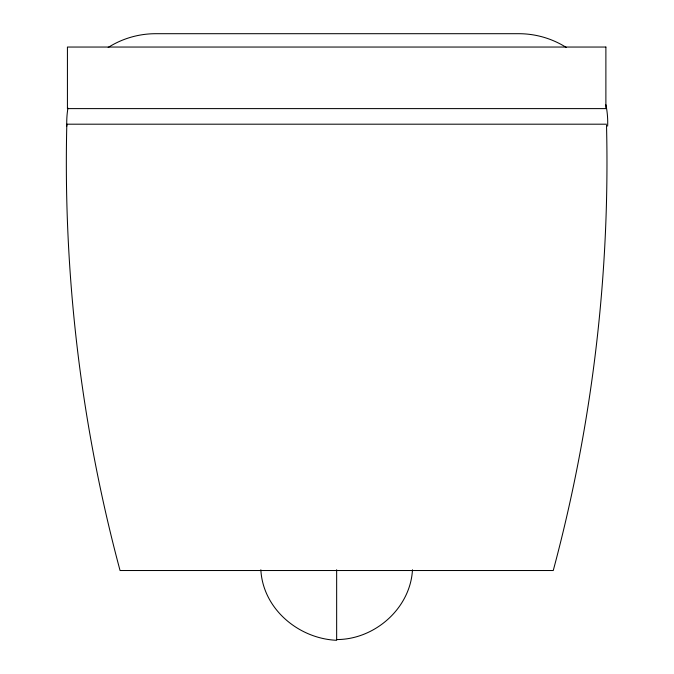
<?xml version="1.0" encoding="UTF-8"?>
<svg xmlns="http://www.w3.org/2000/svg" width="674" height="674" viewBox="0 0 674 674"><rect width="100%" height="100%" fill="white"/><g stroke="black" fill="none" stroke-linecap="round" stroke-linejoin="round"><path stroke-width="1.01" d="M412.471 569.774C410.432 608.302 374.769 639.601 336.655 639.559M606.49 124.193L66.819 124.193A1573.091 1573.091 0 0 0 120.056 570.524L553.253 570.524A1573.091 1573.091 0 0 0 606.516 125.238M260.846 569.774C262.902 608.908 298.607 638.674 336.655 640.3L336.655 569.757M66.802 126.114L66.734 122.66A88.96 88.96 0 0 1 67.948 108.042M108.185 47.45A88.96 88.96 0 0 1 155.694 33.7L518.761 33.7A88.96 88.96 0 0 1 566.27 47.45M605.901 104.756A88.96 88.96 0 0 1 607.653 126.114M605.884 47.045L67.425 47.045L67.425 108.607L605.884 108.607L605.884 47.045"/></g></svg>
